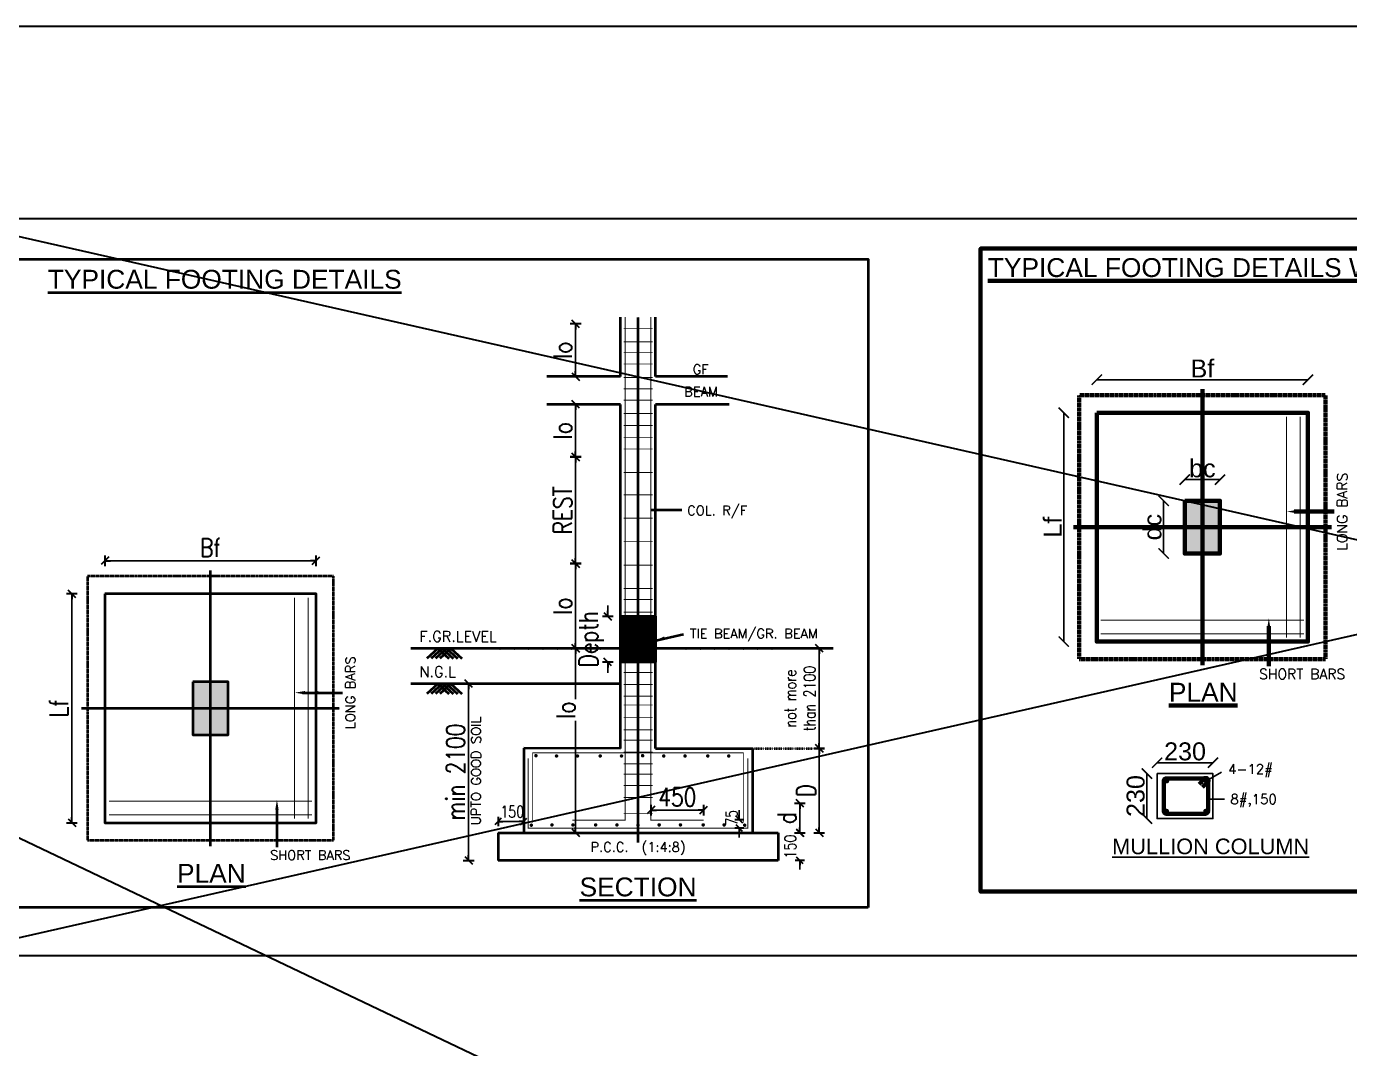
# Model space of a CAD drawing. Header units: inches. Extents: x 683042 to 921062, y -316188 to -5771.
# Drawn here: x 716366 to 742158, y -267842 to -247927 of the extents above; entities that cross this region are included whole.
import ezdxf
from ezdxf.enums import TextEntityAlignment as Align

# ---------------------------------------------------------------- set-up
doc = ezdxf.new("R2010")
doc.units = ezdxf.units.IN
doc.header["$MEASUREMENT"] = 0
for name, pattern in [('ACAD_ISO04W100', [30, 24, -3, 0, -3]), ('CENTERX2', [101.6, 63.5, -12.7, 12.7, -12.7]), ('DOT2', [0.125, 0, -0.125]), ('DOTS', [0.1901, 0.0001, -0.19]), ('HIDDEN', [0.375, 0.25, -0.125])]:
    doc.linetypes.add(name, pattern=pattern)
for name, color, linetype, lineweight in [('CAES', 8, 'Continuous', 20), ('CEN', 252, 'CENTERX2', 5), ('COLUMN', 5, 'Continuous', 5), ('DIM', 135, 'Continuous', 30), ('FOUND', 97, 'Continuous', 13), ('R-FOUND', 97, 'Continuous', 30), ('R-text', 7, 'Continuous', 30), ('SCHEDULE', 7, 'Continuous', 30), ('SECTION', 6, 'Continuous', 30), ('STEEL', 5, 'Continuous', 30)]:
    doc.layers.add(name, color=color, linetype=linetype, lineweight=lineweight)
for name, color, linetype in [('COL', 1, 'Continuous'), ('Elevation', 6, 'Continuous'), ('FW', 33, 'Continuous'), ('H', 252, 'HIDDEN'), ('TXT', 7, 'Continuous')]:
    doc.layers.add(name, color=color, linetype=linetype)
doc.styles.add('C', font='arial.ttf')
doc.styles.add('DEEPAK', font='romans.shx')
doc.styles.add('DIM', font='romans.shx', dxfattribs={"width": 0.8})
doc.styles.add('S', font='simplex.shx')
doc.styles.get("Standard").update_dxf_attribs({"font": 'arial.ttf'})
doc.dimstyles.new('FND', dxfattribs={"dimscale": 3, "dimtxt": 2, "dimasz": 1.5, "dimexe": 1, "dimexo": 0, "dimgap": 0.5, "dimtad": 1, "dimlfac": 0.25, "dimzin": 11, "dimdsep": 46, "dimtxsty": 'DIM', "dimblk1": 'TICK', "dimblk2": 'TICK', "dimsah": 1, "dimcen": 0, "dimdle": 0.3, "dimse1": 1, "dimse2": 1, "dimclrd": 256, "dimclre": 256, "dimclrt": 256, "dimadec": 0, "dimazin": 0, "dimtfac": 0.75, "dimtix": 1, "dimtofl": 0, "dimtmove": 2, "dimatfit": 3, "dimldrblk": 'TICK', "dimfxl": 1, "dimtolj": 1, "dimtzin": 11, "dimarcsym": 0})
doc.dimstyles.new('RSP-200', dxfattribs={"dimtxt": 150, "dimasz": 50, "dimexe": 0, "dimexo": 0, "dimgap": 40, "dimtad": 1, "dimdec": 0, "dimzin": 0, "dimdsep": 46, "dimtxsty": 'Standard', "dimblk": 'ARCHTICK', "dimcen": 90, "dimse1": 1, "dimse2": 1, "dimclrd": 1, "dimclre": 1, "dimclrt": 256, "dimadec": 0, "dimazin": 0, "dimtfac": 1, "dimtdec": 0, "dimtofl": 0, "dimtmove": 1, "dimatfit": 3, "dimfxl": 1, "dimtolj": 1, "dimtzin": 0, "dimarcsym": 0})

# ---------------------------------------------------------------- blocks, each defined once
blk = doc.blocks.new('TICK')
for p, q in [((0, 0), (-1, 0)), ((-0.71, -0.71), (0.71, 0.71)), ((0, -1), (0, 1))]:
    blk.add_line(p, q)
blk = doc.blocks.new('*D188')
at = {"layer": 'Defpoints', "color": 0, "transparency": 16777216}
for p in [(727072, -255290), (727321, -255290), (727321, -256315)]:
    blk.add_point(p, dxfattribs=at)
at = {"layer": 'DIM', "lineweight": -2, "transparency": 16777216}
blk.add_line((727072, -256210), (727072, -255395), dxfattribs=at)
at = {"layer": 'DIM', "lineweight": -2, "transparency": 16777216, "xscale": 105, "yscale": 105, "zscale": 105}
for p, rotation in [((727072, -255290), 90), ((727072, -256315), 270)]:
    blk.add_blockref('TICK', p, dxfattribs=dict(at, rotation=rotation))
at = {"layer": 'DIM', "lineweight": 35, "transparency": 16777216, "insert": (726817, -255803), "char_height": 360, "attachment_point": 5, "rotation": 90, "style": 'DIM'}
blk.add_mtext('\\A1;lo', dxfattribs=at)
blk = doc.blocks.new('*D189')
at = {"layer": 'Defpoints', "color": 0, "transparency": 16777216}
for p in [(724986, -260734), (725234, -260734), (725235, -264176)]:
    blk.add_point(p, dxfattribs=at)
at = {"layer": 'DIM', "lineweight": -2, "transparency": 16777216}
blk.add_line((724986, -264071), (724986, -260839), dxfattribs=at)
at = {"layer": 'DIM', "lineweight": -2, "transparency": 16777216, "xscale": 105, "yscale": 105, "zscale": 105}
for p, rotation in [((724986, -260734), 90), ((724986, -264176), 270)]:
    blk.add_blockref('TICK', p, dxfattribs=dict(at, rotation=rotation))
at = {"layer": 'DIM', "lineweight": 35, "transparency": 16777216, "insert": (724731, -262455), "char_height": 360, "attachment_point": 5, "rotation": 90, "style": 'DIM'}
blk.add_mtext('\\A1;min 2100', dxfattribs=at)
blk = doc.blocks.new('*D190')
at = {"layer": 'Defpoints', "color": 0, "transparency": 16777216}
for p in [(729568, -263197), (728540, -263408), (729568, -263408)]:
    blk.add_point(p, dxfattribs=at)
at = {"layer": 'DIM', "lineweight": -2, "transparency": 16777216}
blk.add_line((728645, -263197), (729463, -263197), dxfattribs=at)
at = {"layer": 'DIM', "lineweight": -2, "transparency": 16777216, "xscale": 105, "yscale": 105, "zscale": 105, "rotation": 180}
blk.add_blockref('TICK', (728540, -263197), dxfattribs=at)
at = {"layer": 'DIM', "lineweight": -2, "transparency": 16777216, "xscale": 105, "yscale": 105, "zscale": 105}
blk.add_blockref('TICK', (729568, -263197), dxfattribs=at)
at = {"layer": 'DIM', "lineweight": 35, "transparency": 16777216, "insert": (729054, -262942), "char_height": 360, "attachment_point": 5, "style": 'DIM'}
blk.add_mtext('\\A1;450', dxfattribs=at)
blk = doc.blocks.new('*D191')
at = {"layer": 'Defpoints', "color": 0, "transparency": 16777216}
for p in [(725559, -263418), (725559, -263637), (726059, -263637)]:
    blk.add_point(p, dxfattribs=at)
at = {"layer": 'DIM', "lineweight": -3, "transparency": 16777216}
blk.add_line((725969, -263418), (725649, -263418), dxfattribs=at)
at = {"layer": 'DIM', "lineweight": -3, "transparency": 16777216, "xscale": 90, "yscale": 90, "zscale": 90, "rotation": 180}
blk.add_blockref('TICK', (725559, -263418), dxfattribs=at)
at = {"layer": 'DIM', "lineweight": -3, "transparency": 16777216, "xscale": 90, "yscale": 90, "zscale": 90}
blk.add_blockref('TICK', (726059, -263418), dxfattribs=at)
at = {"layer": 'DIM', "lineweight": 35, "transparency": 16777216, "insert": (725835, -263227), "char_height": 225, "attachment_point": 5, "style": 'DIM'}
blk.add_mtext('\\A1;150', dxfattribs=at)
blk = doc.blocks.new('*D176')
at = {"layer": 'Defpoints', "color": 0, "transparency": 16777216}
for p in [(731453, -261993), (731453, -263637), (731819, -263637)]:
    blk.add_point(p, dxfattribs=at)
at = {"layer": 'DIM', "lineweight": -2, "transparency": 16777216}
blk.add_line((731819, -262098), (731819, -263532), dxfattribs=at)
at = {"layer": 'DIM', "lineweight": -2, "transparency": 16777216, "xscale": 105, "yscale": 105, "zscale": 105}
for p, rotation in [((731819, -261993), 90), ((731819, -263637), 270)]:
    blk.add_blockref('TICK', p, dxfattribs=dict(at, rotation=rotation))
at = {"layer": 'DIM', "lineweight": 35, "transparency": 16777216, "insert": (731564, -262815), "char_height": 360, "attachment_point": 5, "rotation": 90, "style": 'DIM'}
blk.add_mtext('\\A1;D', dxfattribs=at)
blk = doc.blocks.new('*D177')
at = {"layer": 'Defpoints', "color": 0, "transparency": 16777216}
for p in [(731079, -263065), (731079, -263637), (731444, -263637)]:
    blk.add_point(p, dxfattribs=at)
at = {"layer": 'DIM', "lineweight": -2, "transparency": 16777216}
blk.add_line((731444, -263170), (731444, -263532), dxfattribs=at)
at = {"layer": 'DIM', "lineweight": -2, "transparency": 16777216, "xscale": 105, "yscale": 105, "zscale": 105}
for p, rotation in [((731444, -263065), 90), ((731444, -263637), 270)]:
    blk.add_blockref('TICK', p, dxfattribs=dict(at, rotation=rotation))
at = {"layer": 'DIM', "lineweight": 35, "transparency": 16777216, "insert": (731189, -263351), "char_height": 360, "attachment_point": 5, "rotation": 90, "style": 'DIM'}
blk.add_mtext('\\A1;d', dxfattribs=at)
blk = doc.blocks.new('*D178')
at = {"layer": 'Defpoints', "color": 0, "transparency": 16777216}
for p in [(730262, -263378), (730429, -263378), (730429, -263550)]:
    blk.add_point(p, dxfattribs=at)
at = {"layer": 'DIM', "lineweight": -3, "transparency": 16777216}
for p, q in [((730262, -263288), (730262, -263198)), ((730262, -263640), (730262, -263730))]:
    blk.add_line(p, q, dxfattribs=at)
at = {"layer": 'DIM', "lineweight": -3, "transparency": 16777216, "xscale": 90, "yscale": 90, "zscale": 90}
for p, rotation in [((730262, -263378), 270), ((730262, -263550), 90)]:
    blk.add_blockref('TICK', p, dxfattribs=dict(at, rotation=rotation))
at = {"layer": 'DIM', "lineweight": 35, "transparency": 16777216, "insert": (730109, -263345), "char_height": 225, "attachment_point": 5, "rotation": 90, "style": 'DIM'}
blk.add_mtext('\\A1;75', dxfattribs=at)
blk = doc.blocks.new('*D179')
at = {"layer": 'Defpoints', "color": 0, "transparency": 16777216}
for p in [(731017, -263637), (731017, -264176), (731444, -264176)]:
    blk.add_point(p, dxfattribs=at)
at = {"layer": 'DIM', "lineweight": -3, "transparency": 16777216}
for p, q in [((731444, -263547), (731444, -263457)), ((731444, -264266), (731444, -264356))]:
    blk.add_line(p, q, dxfattribs=at)
at = {"layer": 'DIM', "lineweight": -3, "transparency": 16777216, "xscale": 90, "yscale": 90, "zscale": 90}
for p, rotation in [((731444, -263637), 270), ((731444, -264176), 90)]:
    blk.add_blockref('TICK', p, dxfattribs=dict(at, rotation=rotation))
at = {"layer": 'DIM', "lineweight": 35, "transparency": 16777216, "insert": (731257, -263906), "char_height": 225, "attachment_point": 5, "rotation": 90, "style": 'DIM'}
blk.add_mtext('\\A1;150', dxfattribs=at)
blk = doc.blocks.new('*D180')
at = {"layer": 'Defpoints', "color": 0, "transparency": 16777216}
for p in [(727072, -256315), (727320, -256315), (727072, -258394)]:
    blk.add_point(p, dxfattribs=at)
at = {"layer": 'DIM', "lineweight": -2, "transparency": 16777216}
blk.add_line((727072, -258289), (727072, -256420), dxfattribs=at)
at = {"layer": 'DIM', "lineweight": -2, "transparency": 16777216, "xscale": 105, "yscale": 105, "zscale": 105}
for p, rotation in [((727072, -256315), 90), ((727072, -258394), 270)]:
    blk.add_blockref('TICK', p, dxfattribs=dict(at, rotation=rotation))
at = {"layer": 'DIM', "lineweight": 35, "transparency": 16777216, "insert": (726817, -257355), "char_height": 360, "attachment_point": 5, "rotation": 90, "style": 'DIM'}
blk.add_mtext('\\A1;REST', dxfattribs=at)
blk = doc.blocks.new('*D181')
at = {"layer": 'Defpoints', "color": 0, "transparency": 16777216}
for p in [(727072, -258394), (727072, -258394), (727072, -260046)]:
    blk.add_point(p, dxfattribs=at)
at = {"layer": 'DIM', "lineweight": -2, "transparency": 16777216}
blk.add_line((727072, -259941), (727072, -258499), dxfattribs=at)
at = {"layer": 'DIM', "lineweight": -2, "transparency": 16777216, "xscale": 105, "yscale": 105, "zscale": 105}
for p, rotation in [((727072, -258394), 90), ((727072, -260046), 270)]:
    blk.add_blockref('TICK', p, dxfattribs=dict(at, rotation=rotation))
at = {"layer": 'DIM', "lineweight": 35, "transparency": 16777216, "insert": (726817, -259220), "char_height": 360, "attachment_point": 5, "rotation": 90, "style": 'DIM'}
blk.add_mtext('\\A1;lo', dxfattribs=at)
blk = doc.blocks.new('*D182')
at = {"layer": 'Defpoints', "color": 0, "transparency": 16777216}
for p in [(727072, -253724), (727321, -253724), (727321, -254749)]:
    blk.add_point(p, dxfattribs=at)
at = {"layer": 'DIM', "lineweight": -2, "transparency": 16777216}
blk.add_line((727072, -254644), (727072, -253829), dxfattribs=at)
at = {"layer": 'DIM', "lineweight": -2, "transparency": 16777216, "xscale": 105, "yscale": 105, "zscale": 105}
for p, rotation in [((727072, -253724), 90), ((727072, -254749), 270)]:
    blk.add_blockref('TICK', p, dxfattribs=dict(at, rotation=rotation))
at = {"layer": 'DIM', "lineweight": 35, "transparency": 16777216, "insert": (726817, -254236), "char_height": 360, "attachment_point": 5, "rotation": 90, "style": 'DIM'}
blk.add_mtext('\\A1;lo', dxfattribs=at)
blk = doc.blocks.new('*D183')
at = {"layer": 'Defpoints', "color": 0, "transparency": 16777216}
for p in [(727072, -260046), (727072, -263637), (727320, -263637)]:
    blk.add_point(p, dxfattribs=at)
at = {"layer": 'DIM', "lineweight": -2, "transparency": 16777216}
for p, q in [((727072, -260151), (727072, -261035)), ((727072, -263532), (727072, -261459))]:
    blk.add_line(p, q, dxfattribs=at)
at = {"layer": 'DIM', "lineweight": -2, "transparency": 16777216, "xscale": 105, "yscale": 105, "zscale": 105}
for p, rotation in [((727072, -260046), 90), ((727072, -263637), 270)]:
    blk.add_blockref('TICK', p, dxfattribs=dict(at, rotation=rotation))
at = {"layer": 'DIM', "lineweight": 35, "transparency": 16777216, "insert": (726881, -261247), "char_height": 360, "attachment_point": 5, "rotation": 90, "style": 'DIM'}
blk.add_mtext('\\A1;lo', dxfattribs=at)
blk = doc.blocks.new('*D184')
at = {"layer": 'Defpoints', "color": 0, "transparency": 16777216}
for p in [(717896, -258339), (717896, -258983), (722011, -258983)]:
    blk.add_point(p, dxfattribs=at)
at = {"layer": 'DIM', "lineweight": -2, "transparency": 16777216}
blk.add_line((721906, -258339), (718001, -258339), dxfattribs=at)
at = {"layer": 'DIM', "lineweight": -2, "transparency": 16777216, "xscale": 105, "yscale": 105, "zscale": 105, "rotation": 180}
blk.add_blockref('TICK', (717896, -258339), dxfattribs=at)
at = {"layer": 'DIM', "lineweight": -2, "transparency": 16777216, "xscale": 105, "yscale": 105, "zscale": 105}
blk.add_blockref('TICK', (722011, -258339), dxfattribs=at)
at = {"layer": 'DIM', "lineweight": 35, "transparency": 16777216, "insert": (719953, -258084), "char_height": 360, "attachment_point": 5, "style": 'DIM'}
blk.add_mtext('\\A1;Bf', dxfattribs=at)
blk = doc.blocks.new('*D185')
at = {"layer": 'Defpoints', "color": 0, "transparency": 16777216}
for p in [(717896, -258983), (717252, -263441), (717896, -263441)]:
    blk.add_point(p, dxfattribs=at)
at = {"layer": 'DIM', "lineweight": -2, "transparency": 16777216}
blk.add_line((717252, -259088), (717252, -263336), dxfattribs=at)
at = {"layer": 'DIM', "lineweight": -2, "transparency": 16777216, "xscale": 105, "yscale": 105, "zscale": 105}
for p, rotation in [((717252, -258983), 90), ((717252, -263441), 270)]:
    blk.add_blockref('TICK', p, dxfattribs=dict(at, rotation=rotation))
at = {"layer": 'DIM', "lineweight": 35, "transparency": 16777216, "insert": (716997, -261212), "char_height": 360, "attachment_point": 5, "rotation": 90, "style": 'DIM'}
blk.add_mtext('\\A1;Lf', dxfattribs=at)
blk = doc.blocks.new('*D186')
at = {"layer": 'Defpoints', "color": 0, "transparency": 16777216}
for p in [(727945, -259420), (727697, -260311), (727945, -260311)]:
    blk.add_point(p, dxfattribs=at)
at = {"layer": 'DIM', "lineweight": -2, "transparency": 16777216}
for p, q in [((727697, -259315), (727697, -259210)), ((727697, -260416), (727697, -260521))]:
    blk.add_line(p, q, dxfattribs=at)
at = {"layer": 'DIM', "lineweight": -2, "transparency": 16777216, "xscale": 105, "yscale": 105, "zscale": 105}
for p, rotation in [((727697, -259420), 270), ((727697, -260311), 90)]:
    blk.add_blockref('TICK', p, dxfattribs=dict(at, rotation=rotation))
at = {"layer": 'DIM', "lineweight": 35, "transparency": 16777216, "insert": (727382, -259865), "char_height": 360, "attachment_point": 5, "rotation": 90, "style": 'DIM'}
blk.add_mtext('\\A1;Depth', dxfattribs=at)
blk = doc.blocks.new('*D187')
at = {"layer": 'Defpoints', "color": 0, "transparency": 16777216}
for p in [(731453, -260046), (731453, -261994), (731819, -261994)]:
    blk.add_point(p, dxfattribs=at)
at = {"layer": 'DIM', "lineweight": -2, "transparency": 16777216}
blk.add_line((731819, -260151), (731819, -261889), dxfattribs=at)
at = {"layer": 'DIM', "lineweight": -2, "transparency": 16777216, "xscale": 105, "yscale": 105, "zscale": 105}
for p, rotation in [((731819, -260046), 90), ((731819, -261994), 270)]:
    blk.add_blockref('TICK', p, dxfattribs=dict(at, rotation=rotation))
at = {"layer": 'DIM', "lineweight": 35, "transparency": 16777216, "insert": (731444, -261020), "char_height": 225, "attachment_point": 5, "rotation": 90, "style": 'DIM'}
blk.add_mtext('\\A1;not more \\Pthan 2100', dxfattribs=at)
blk = doc.blocks.new('_ArchTick')
at = {"color": 0, "linetype": 'ByBlock', "const_width": 0.15}
blk.add_lwpolyline([(-0.5, -0.5), (0.5, 0.5)], dxfattribs=at)
blk = doc.blocks.new('*D232')
at = {"layer": 'Defpoints', "color": 0, "linetype": 'Continuous', "transparency": 16777216}
for p in [(738774, -257169), (738534, -258197), (738774, -258197)]:
    blk.add_point(p, dxfattribs=at)
at = {"layer": 'R-text', "color": 7, "linetype": 'Continuous', "lineweight": -2, "transparency": 16777216}
blk.add_line((738534, -257169), (738534, -258197), dxfattribs=at)
at = {"layer": 'R-text', "color": 7, "linetype": 'Continuous', "lineweight": -2, "transparency": 16777216, "xscale": 200, "yscale": 200, "zscale": 200}
for p, rotation in [((738534, -257169), 90), ((738534, -258197), 270)]:
    blk.add_blockref('_ArchTick', p, dxfattribs=dict(at, rotation=rotation))
at = {"layer": 'R-text', "linetype": 'Continuous', "transparency": 16777216, "insert": (738317, -257683), "char_height": 350, "attachment_point": 5, "rotation": 90}
blk.add_mtext('\\A1;dc', dxfattribs=at)
blk = doc.blocks.new('*D233')
at = {"layer": 'Defpoints', "color": 0, "linetype": 'Continuous', "transparency": 16777216}
for p in [(737231, -254810), (737231, -255454), (741346, -255454)]:
    blk.add_point(p, dxfattribs=at)
at = {"layer": 'R-text', "color": 7, "linetype": 'Continuous', "lineweight": -2, "transparency": 16777216}
blk.add_line((741346, -254810), (737231, -254810), dxfattribs=at)
at = {"layer": 'R-text', "color": 7, "linetype": 'Continuous', "lineweight": -2, "transparency": 16777216, "xscale": 200, "yscale": 200, "zscale": 200, "rotation": 180}
blk.add_blockref('_ArchTick', (737231, -254810), dxfattribs=at)
at = {"layer": 'R-text', "color": 7, "linetype": 'Continuous', "lineweight": -2, "transparency": 16777216, "xscale": 200, "yscale": 200, "zscale": 200}
blk.add_blockref('_ArchTick', (741346, -254810), dxfattribs=at)
at = {"layer": 'R-text', "linetype": 'Continuous', "transparency": 16777216, "insert": (739289, -254592), "char_height": 350, "attachment_point": 5}
blk.add_mtext('\\A1;Bf', dxfattribs=at)
blk = doc.blocks.new('*D234')
at = {"layer": 'Defpoints', "color": 0, "linetype": 'Continuous', "transparency": 16777216}
for p in [(738946, -256757), (738946, -256997), (739632, -256997)]:
    blk.add_point(p, dxfattribs=at)
at = {"layer": 'R-text', "color": 7, "linetype": 'Continuous', "lineweight": -2, "transparency": 16777216}
blk.add_line((739632, -256757), (738946, -256757), dxfattribs=at)
at = {"layer": 'R-text', "color": 7, "linetype": 'Continuous', "lineweight": -2, "transparency": 16777216, "xscale": 200, "yscale": 200, "zscale": 200, "rotation": 180}
blk.add_blockref('_ArchTick', (738946, -256757), dxfattribs=at)
at = {"layer": 'R-text', "color": 7, "linetype": 'Continuous', "lineweight": -2, "transparency": 16777216, "xscale": 200, "yscale": 200, "zscale": 200}
blk.add_blockref('_ArchTick', (739632, -256757), dxfattribs=at)
at = {"layer": 'R-text', "linetype": 'Continuous', "transparency": 16777216, "insert": (739289, -256539), "char_height": 350, "attachment_point": 5}
blk.add_mtext('\\A1;bc', dxfattribs=at)
blk = doc.blocks.new('*D223')
at = {"layer": 'Defpoints', "color": 0, "linetype": 'Continuous', "transparency": 16777216}
for p in [(737231, -255454), (736587, -259912), (737231, -259912)]:
    blk.add_point(p, dxfattribs=at)
at = {"layer": 'R-text', "color": 7, "linetype": 'Continuous', "lineweight": -2, "transparency": 16777216}
blk.add_line((736587, -255454), (736587, -259912), dxfattribs=at)
at = {"layer": 'R-text', "color": 7, "linetype": 'Continuous', "lineweight": -2, "transparency": 16777216, "xscale": 200, "yscale": 200, "zscale": 200}
for p, rotation in [((736587, -255454), 90), ((736587, -259912), 270)]:
    blk.add_blockref('_ArchTick', p, dxfattribs=dict(at, rotation=rotation))
at = {"layer": 'R-text', "linetype": 'Continuous', "transparency": 16777216, "insert": (736369, -257683), "char_height": 350, "attachment_point": 5, "rotation": 90}
blk.add_mtext('\\A1;Lf', dxfattribs=at)
blk = doc.blocks.new('*D224')
at = {"layer": 'Defpoints', "color": 0, "linetype": 'Continuous', "transparency": 16777216}
for p in [(738406, -262484, 0), (738208, -263361), (738406, -263361, 0)]:
    blk.add_point(p, dxfattribs=at)
at = {"layer": 'R-text', "color": 7, "linetype": 'Continuous', "lineweight": -2, "transparency": 16777216}
blk.add_line((738208, -262484), (738208, -263361), dxfattribs=at)
at = {"layer": 'R-text', "color": 7, "linetype": 'Continuous', "lineweight": -2, "transparency": 16777216, "xscale": 200, "yscale": 200, "zscale": 200}
for p, rotation in [((738208, -262484), 90), ((738208, -263361), 270)]:
    blk.add_blockref('_ArchTick', p, dxfattribs=dict(at, rotation=rotation))
at = {"layer": 'R-text', "linetype": 'Continuous', "transparency": 16777216, "insert": (737989, -262922), "char_height": 350, "attachment_point": 5, "rotation": 90}
blk.add_mtext('\\A1;230', dxfattribs=at)
blk = doc.blocks.new('*D225')
at = {"layer": 'Defpoints', "color": 0, "linetype": 'Continuous', "transparency": 16777216}
for p in [(738406, -262273), (738406, -262484), (739496, -262484)]:
    blk.add_point(p, dxfattribs=at)
at = {"layer": 'R-text', "color": 7, "linetype": 'Continuous', "lineweight": -2, "transparency": 16777216}
blk.add_line((739496, -262273), (738406, -262273), dxfattribs=at)
at = {"layer": 'R-text', "color": 7, "linetype": 'Continuous', "lineweight": -2, "transparency": 16777216, "xscale": 200, "yscale": 200, "zscale": 200, "rotation": 180}
blk.add_blockref('_ArchTick', (738406, -262273), dxfattribs=at)
at = {"layer": 'R-text', "color": 7, "linetype": 'Continuous', "lineweight": -2, "transparency": 16777216, "xscale": 200, "yscale": 200, "zscale": 200}
blk.add_blockref('_ArchTick', (739496, -262273), dxfattribs=at)
at = {"layer": 'R-text', "linetype": 'Continuous', "transparency": 16777216, "insert": (738951, -262054), "char_height": 350, "attachment_point": 5}
blk.add_mtext('\\A1;230', dxfattribs=at)

msp = doc.modelspace()

# ---------------------------------------------------------------- hatches: boundary and pattern name
at = {"layer": 'H', "linetype": 'ByBlock', "lineweight": 35}
h = msp.add_hatch(dxfattribs=at)
h.set_pattern_fill('ANSI31', color=256, scale=375, style=0)
h.set_pattern_definition([(45, (-266232.75, -9791.03), (-33.1456304, 33.1456304), [])])
h.paths.add_polyline_path([(727945.219, -259419.564), (728631.02, -259419.564), (728631.02, -260310.708), (727945.219, -260310.708)])

# ---------------------------------------------------------------- linework, layer by layer
at = {"layer": 'CAES', "lineweight": 35}
msp.add_lwpolyline([(732774.724, -265092.654), (715783.281, -265092.654), (715783.281, -252463.627), (732774.724, -252463.627)], close=True, dxfattribs=at)
at = {"layer": 'CAES', "lineweight": 60}
msp.add_lwpolyline([(755407.496, -264783.19), (734965.896, -264783.19), (734965.896, -252256.75), (755407.496, -252256.75)], close=True, dxfattribs=at)
at = {"layer": 'CEN', "linetype": 'ACAD_ISO04W100', "lineweight": 35}
for p, q in [((728288.119, -263827.883), (728288.119, -253590.978)), ((719953.493, -263898.176), (719953.493, -258526.065)), ((717438.888, -261212.12), (722468.098, -261212.12))]:
    msp.add_line(p, q, dxfattribs=at)
at = {"layer": 'CEN', "linetype": 'ACAD_ISO04W100', "lineweight": 60}
for p, q in [((739288.784, -260369.108), (739288.784, -254996.998)), ((736774.179, -257683.053), (741803.389, -257683.053))]:
    msp.add_line(p, q, dxfattribs=at)
at = {"layer": 'CEN', "linetype": 'DOT2', "lineweight": 35, "ltscale": 50}
msp.add_line((725558.864, -260046.189), (731017.375, -260046.189), dxfattribs=at)
at = {"layer": 'CEN', "linetype": 'DOTS', "lineweight": 35}
msp.add_line((728802.47, -261993.559), (731707.781, -261993.559), dxfattribs=at)
at = {"layer": 'COL', "color": 6, "lineweight": 35}
for p, q in [((727945.219, -254748.933), (727945.219, -253590.978)), ((728631.02, -254748.933), (728631.02, -253590.978)), ((727945.219, -254748.933), (726509.024, -254748.933)), ((730030.446, -254748.933), (728631.02, -254748.933)), ((727945.219, -255290.235), (726509.024, -255290.235)), ((727945.219, -261993.559), (727945.219, -255290.235)), ((728631.02, -261993.559), (728631.02, -255290.235)), ((730067.215, -255290.235), (728631.02, -255290.235)), ((726059.265, -261989.224), (726059.265, -263636.828)), ((727945.219, -261993.559), (726059.265, -261989.224)), ((728631.02, -261993.559), (730516.974, -261993.559)), ((730516.974, -261993.559), (730516.974, -263636.828)), ((725558.864, -263636.828), (731017.375, -263636.828))]:
    msp.add_line(p, q, dxfattribs=at)
at = {"layer": 'COLUMN', "color": 252, "lineweight": 60}
msp.add_solid([(738945.883, -257168.702), (739631.684, -257168.702), (738945.883, -258197.404), (739631.684, -258197.404)], dxfattribs=at)
at = {"layer": 'COLUMN', "color": 252, "lineweight": 35}
msp.add_solid([(719610.592, -260697.769), (720296.394, -260697.769), (719610.592, -261726.471), (720296.394, -261726.471)], dxfattribs=at)
at = {"layer": 'Elevation', "lineweight": 35}
msp.add_lwpolyline([(727945.219, -259419.564), (728631.02, -259419.564), (728631.02, -260310.708), (727945.219, -260310.708)], close=True, dxfattribs=at)
at = {"layer": 'FOUND', "color": 5, "linetype": 'HIDDEN', "lineweight": 60, "ltscale": 10}
msp.add_lwpolyline([(736888.479, -255111.298), (736888.479, -260254.808), (741689.089, -260254.808), (741689.089, -255111.298)], close=True, dxfattribs=at)
at = {"layer": 'FOUND', "color": 5, "linetype": 'HIDDEN', "lineweight": 35, "ltscale": 10}
msp.add_lwpolyline([(717553.188, -258640.365), (717553.188, -263783.875), (722353.798, -263783.875), (722353.798, -258640.365)], close=True, dxfattribs=at)
at = {"layer": 'FW', "elevation": 0}
msp.add_lwpolyline([(738405.909, -262483.642), (739495.694, -262483.642), (739495.694, -263360.813), (738405.909, -263360.813)], close=True, dxfattribs=at)
at = {"layer": 'R-FOUND'}
for points in [[(826304.214, -247927.413), (683042.209, -247927.413), (683042.209, -316187.924), (826304.214, -316187.924)], [(714673.566, -251668.566), (778086.97, -251668.566), (778086.97, -266038.289), (714673.566, -266038.289)]]:
    msp.add_lwpolyline(points, close=True, dxfattribs=at)
for points in [[(683042.209, -247927.413), (826304.214, -316187.924)], [(778086.97, -251668.566), (714673.566, -266038.289)], [(714673.566, -251668.566), (778086.97, -266038.289)]]:
    msp.add_lwpolyline(points, dxfattribs=at)
at = {"layer": 'SCHEDULE', "lineweight": 35}
for p, q in [((728529.802, -257345.396), (729144.672, -257345.396)), ((732094.317, -260045.795), (723857.198, -260045.795)), ((727945.219, -260734.295), (723857.198, -260734.295)), ((721743.926, -260908.648), (722524.804, -260908.648)), ((721248.774, -263138.357), (721248.774, -263919.235))]:
    msp.add_line(p, q, dxfattribs=at)
at = {"layer": 'SCHEDULE', "lineweight": 60}
for p, q in [((741079.217, -257379.58), (741860.094, -257379.58)), ((740584.065, -259609.29), (740584.065, -260390.168))]:
    msp.add_line(p, q, dxfattribs=at)
for points in [[(741127.793, -257347.196), (741127.793, -257411.964), (740933.489, -257379.58)], [(741393.159, -257347.196), (741393.159, -257411.964), (741198.855, -257379.58)], [(740551.681, -259657.866), (740616.449, -259657.866), (740584.065, -259463.562)], [(740551.681, -259923.232), (740616.449, -259923.232), (740584.065, -259728.928)]]:
    msp.add_solid(points, dxfattribs=at)
at = {"layer": 'SCHEDULE', "lineweight": 35}
for points in [[(721792.502, -260876.264), (721792.502, -260941.032), (721598.198, -260908.648)], [(722057.868, -260876.264), (722057.868, -260941.032), (721863.564, -260908.648)], [(721216.39, -263186.933), (721281.158, -263186.933), (721248.774, -262992.629)], [(721216.39, -263452.299), (721281.158, -263452.299), (721248.774, -263257.995)]]:
    msp.add_solid(points, dxfattribs=at)
at = {"layer": 'SECTION', "lineweight": 35}
for p, q in [((725558.864, -263636.828), (725558.864, -264175.857)), ((731017.375, -263636.828), (731017.375, -264175.857)), ((731017.375, -264175.857), (725558.864, -264175.857))]:
    msp.add_line(p, q, dxfattribs=at)
at = {"layer": 'SECTION', "lineweight": 60}
for points in [[(737231.38, -255454.198), (737231.38, -259911.907), (741346.188, -259911.907), (741346.188, -255454.198)], [(738945.883, -257168.702), (738945.883, -258197.404), (739631.684, -258197.404), (739631.684, -257168.702)]]:
    msp.add_lwpolyline(points, close=True, dxfattribs=at)
at = {"layer": 'SECTION', "lineweight": 35}
for points in [[(717896.089, -258983.266), (717896.089, -263440.975), (722010.897, -263440.975), (722010.897, -258983.266)], [(719610.592, -260697.769), (719610.592, -261726.471), (720296.394, -261726.471), (720296.394, -260697.769)]]:
    msp.add_lwpolyline(points, close=True, dxfattribs=at)
at = {"layer": 'STEEL', "color": 170, "lineweight": 35}
for points, const_width in [([(728036.659, -253590.978), (728036.659, -263393.734), (727007.957, -263393.734)], 18.216), ([(728539.58, -253590.978), (728539.58, -263393.734), (729568.282, -263393.734)], 18.216), ([(728006.179, -253815.573), (728570.06, -253815.573)], 17.859), ([(728006.179, -254071.253), (728570.06, -254071.253)], 17.859), ([(728006.179, -254283.667), (728570.06, -254283.667)], 17.859), ([(728006.179, -254504.691), (728570.06, -254504.691)], 17.859), ([(728006.179, -254765.902), (728570.06, -254765.902)], 17.859), ([(728006.179, -254987.964), (728570.06, -254987.964)], 17.859), ([(728006.179, -255208.989), (728570.06, -255208.989)], 17.859), ([(728006.179, -255470.2), (728570.06, -255470.2)], 17.859), ([(728006.179, -255701.271), (728570.06, -255701.271)], 17.859), ([(728006.179, -255932.342), (728570.06, -255932.342)], 17.859), ([(728006.179, -256159.961), (728570.06, -256159.961)], 17.859), ([(728006.179, -256617.161), (728570.06, -256617.161)], 17.859), ([(728006.179, -257051.129), (728570.06, -257051.129)], 17.859), ([(728006.179, -257508.33), (728570.06, -257508.33)], 17.859), ([(728006.179, -257965.531), (728570.06, -257965.531)], 17.859), ([(728006.179, -258422.732), (728570.06, -258422.732)], 17.859), ([(728006.179, -258879.933), (728570.06, -258879.933)], 17.859), ([(721593.131, -263364.775), (721593.131, -259059.466)], 18.216), ([(721858.497, -263364.775), (721858.497, -259059.466)], 18.216), ([(728006.179, -259090.859), (728570.06, -259090.859)], 17.859), ([(728006.179, -259337.134), (728570.06, -259337.134)], 17.859), ([(728006.179, -259531.862), (728570.06, -259531.862)], 17.859), ([(728006.179, -259740.92), (728570.06, -259740.92)], 17.859), ([(728006.179, -259952.831), (728570.06, -259952.831)], 17.859), ([(728006.179, -260129.353), (728570.06, -260129.353)], 17.859), ([(728006.179, -260310.311), (728570.06, -260310.311)], 17.859), ([(728006.179, -260512.941), (728570.06, -260512.941)], 18.216), ([(728006.179, -260746.703), (728570.06, -260746.703)], 18.216), ([(728006.179, -260974.487), (728570.06, -260974.487)], 18.216), ([(728006.179, -261147.851), (728570.06, -261147.851)], 18.216), ([(728006.179, -261389.35), (728570.06, -261389.35)], 17.859), ([(728006.179, -261630.85), (728570.06, -261630.85)], 17.859), ([(728006.179, -261833.479), (728570.06, -261833.479)], 17.859), ([(726146.979, -262189.651), (726146.979, -263549.851), (730429.26, -263549.851), (730429.26, -262189.651)], 18.216), ([(726233.781, -263440.737), (726233.781, -262080.537), (730340.031, -262080.537), (730340.031, -263440.737)], 18.216), ([(728006.179, -262067.241), (728570.06, -262067.241)], 17.859), ([(728006.179, -262295.025), (728570.06, -262295.025)], 17.859), ([(728006.179, -262494.187), (728570.06, -262494.187)], 17.859), ([(728006.179, -262716.297), (728570.06, -262716.297)], 17.859), ([(721934.697, -263023.209), (717972.289, -263023.209)], 18.216), ([(728006.179, -262951.388), (728570.06, -262951.388)], 17.859), ([(721934.697, -263288.574), (717972.289, -263288.574)], 18.216), ([(728006.179, -263259.383), (728570.06, -263259.383)], 17.859)]:
    msp.add_lwpolyline(points, dxfattribs=dict(at, const_width=const_width))
at = {"layer": 'STEEL', "color": 170, "lineweight": 60, "const_width": 18.216}
for points in [[(740928.422, -259835.707), (740928.422, -255530.399)], [(741193.788, -259835.707), (741193.788, -255530.399)], [(741269.988, -259494.141), (737307.58, -259494.141)], [(741269.988, -259759.507), (737307.58, -259759.507)]]:
    msp.add_lwpolyline(points, dxfattribs=at)
at = {"layer": 'STEEL', "color": 170, "lineweight": 35, "const_width": 33.827}
for points in [[(726280.656, -262135.883, -1), (726314.483, -262135.883, -1)], [(726681.752, -262141.521, -1), (726715.579, -262141.521, -1)], [(727124.424, -262141.521, 1), (727090.597, -262141.521, 1)], [(727567.255, -262141.521, 1), (727533.428, -262141.521, 1)], [(727982.408, -262141.521, 1), (727948.581, -262141.521, 1)], [(728360.633, -262135.883, -1), (728394.46, -262135.883, -1)], [(728772.331, -262141.521, -1), (728806.158, -262141.521, -1)], [(729187.484, -262141.521, -1), (729221.311, -262141.521, -1)], [(729630.315, -262141.521, -1), (729664.142, -262141.521, -1)], [(730072.987, -262141.521, 1), (730039.16, -262141.521, 1)], [(726191.406, -263490.17, 1), (726225.233, -263490.17, 1)], [(726592.502, -263484.532, 1), (726626.329, -263484.532, 1)], [(727035.174, -263484.532, -1), (727001.347, -263484.532, -1)], [(727478.005, -263484.532, -1), (727444.178, -263484.532, -1)], [(727893.158, -263484.532, -1), (727859.331, -263484.532, -1)], [(728271.383, -263490.17, 1), (728305.21, -263490.17, 1)], [(728683.081, -263484.532, 1), (728716.908, -263484.532, 1)], [(729098.234, -263484.532, 1), (729132.061, -263484.532, 1)], [(729541.065, -263484.532, 1), (729574.892, -263484.532, 1)], [(729983.737, -263484.532, -1), (729949.91, -263484.532, -1)], [(730384.833, -263490.17, -1), (730351.006, -263490.17, -1)]]:
    msp.add_lwpolyline(points, format="xyb", close=True, dxfattribs=at)
at = {"layer": 'STEEL', "color": 170, "lineweight": 60, "elevation": 0}
msp.add_lwpolyline([(739224.359, -262687.741), (739319.446, -262592.654, -0.668178638), (739400.608, -262626.272), (739400.608, -263218.183, -0.414213562), (739353.064, -263265.727), (738581.972, -263265.727, -0.414213562), (738534.429, -263218.183), (738534.429, -262626.272, -0.414213562), (738581.972, -262578.729), (739353.064, -262578.729, -0.668178638), (739386.682, -262659.89), (739291.596, -262749.005)], format="xyb", dxfattribs=at)
at = {"layer": 'STEEL', "const_width": 47.543, "elevation": 0, "flags": 128}
for points in [[(738571.23, -262626.272, 1), (738618.773, -262626.272, 1)], [(739376.836, -262626.272, -1), (739329.293, -262626.272, -1)], [(738566.897, -263218.183, -1), (738614.44, -263218.183, -1)], [(739376.836, -263218.183, 1), (739329.293, -263218.183, 1)]]:
    msp.add_lwpolyline(points, format="xyb", close=True, dxfattribs=at)
at = {"layer": 'TXT', "lineweight": 35}
msp.add_line((728607.593, -259898.615), (729177.004, -259768.913), dxfattribs=at)
at = {"layer": 'TXT'}
for p, q in [((739367.302, -262626.272), (739660.089, -262459.456)), ((739400.608, -262982.252), (739717.258, -262982.252))]:
    msp.add_line(p, q, dxfattribs=at)
at = {"layer": 'TXT', "lineweight": 35}
for points in [[(724383.676, -260045.795), (724169.092, -260244.658)], [(724469.51, -260045.795), (724254.926, -260244.658)], [(724555.343, -260045.795), (724340.759, -260244.658)], [(724383.676, -260045.795), (724598.26, -260244.658)], [(724641.177, -260045.795), (724426.593, -260244.658)], [(724469.51, -260045.795), (724684.094, -260244.658)], [(724555.343, -260045.795), (724769.927, -260244.658)], [(724641.177, -260045.795), (724855.761, -260244.658)], [(724383.676, -260734.295), (724169.092, -260933.158)], [(724469.51, -260734.295), (724254.926, -260933.158)], [(724555.343, -260734.295), (724340.759, -260933.158)], [(724383.676, -260734.295), (724598.26, -260933.158)], [(724641.177, -260734.295), (724426.593, -260933.158)], [(724469.51, -260734.295), (724684.094, -260933.158)], [(724555.343, -260734.295), (724769.927, -260933.158)], [(724641.177, -260734.295), (724855.761, -260933.158)]]:
    msp.add_lwpolyline(points, dxfattribs=at)
at = {"layer": 'TXT'}
msp.add_circle((739353.064, -262626.272, 0), 81.604, dxfattribs=at)
at = {"layer": 'TXT', "lineweight": 35}
msp.add_solid([(728814.964, -259879.697), (728797.619, -259813.465), (728607.593, -259898.615)], dxfattribs=at)

# ---------------------------------------------------------------- texts
at = {"layer": 'DIM', "lineweight": 35, "style": 'DEEPAK'}
msp.add_text('UPTO GOOD SOIL', height=185.625, rotation=90, dxfattribs=at).set_placement((725222.127, -263489.19))
at = {"layer": 'R-text', "linetype": 'Continuous', "style": 'DEEPAK'}
msp.add_text('LONG BARS', height=198.7813, rotation=90, dxfattribs=at).set_placement((742014.4, -257379.58), align=Align.MIDDLE_CENTER)
msp.add_text('SHORT BARS', height=198.7813, dxfattribs=at).set_placement((741234.119, -260544.473), align=Align.MIDDLE_CENTER)
at = {"layer": 'TXT', "color": 30, "lineweight": 60, "style": 'C'}
for s, p in [('%%UTYPICAL FOOTING DETAILS WITH MULLION COLUMN', (741676.578, -252809.055)), ('%%UPLAN', (739306.169, -261082.732))]:
    msp.add_text(s, height=367.2459, dxfattribs=at).set_placement(p, align=Align.CENTER)
at = {"layer": 'TXT', "color": 30, "lineweight": 35, "style": 'C'}
for s, p in [('%%UTYPICAL FOOTING DETAILS', (720230.881, -253036.371)), ('%%UPLAN', (719970.878, -264611.8)), ('%%uSECTION', (728288.119, -264876.712))]:
    msp.add_text(s, height=367.2459, dxfattribs=at).set_placement(p, align=Align.CENTER)
at = {"layer": 'TXT', "lineweight": 35}
for s, height, style, p in [('GF', 185.625, 'DEEPAK', (729354.594, -254700.577)), ('BEAM', 185.625, 'DEEPAK', (729189.903, -255135.923)), ('COL. R/F', 185.625, 'DEEPAK', (729245.539, -257451.703)), ('F.GR.LEVEL', 206.5758, 'S', (724027.902, -259915.859)), ('TIE BEAM/GR. BEAM', 185.625, 'DEEPAK', (729299.159, -259849.108)), ('N.G.L', 206.5758, 'S', (724027.902, -260604.359))]:
    msp.add_text(s, height=height, dxfattribs=dict(at, style=style)).set_placement(p)
at = {"layer": 'TXT', "lineweight": 35, "style": 'DEEPAK'}
msp.add_text('LONG BARS', height=185.625, rotation=90, dxfattribs=at).set_placement((722679.109, -260908.648), align=Align.MIDDLE_CENTER)
at = {"layer": 'TXT', "style": 'DEEPAK'}
msp.add_text('8#,150', height=190.1735, dxfattribs=at).set_placement((739835.229, -262982.252), align=Align.MIDDLE_LEFT)
at = {"layer": 'TXT', "lineweight": 35, "style": 'DEEPAK'}
for s, p in [('P.C.C.  (1:4:8)', (728288.119, -263916.194)), ('SHORT BARS', (721898.828, -264073.54))]:
    msp.add_text(s, height=185.625, dxfattribs=at).set_placement(p, align=Align.MIDDLE_CENTER)
at = {"layer": 'TXT', "color": 30, "style": 'C'}
msp.add_text('%%UMULLION COLUMN', height=303.74939, dxfattribs=at).set_placement((739450.381, -264055.056), align=Align.CENTER)
at = {"layer": 'TXT', "insert": (739791.956, -262428.658), "char_height": 190.1735, "attachment_point": 4, "style": 'DEEPAK'}
msp.add_mtext('4-12#', dxfattribs=at)

# ---------------------------------------------------------------- dimensions: what is measured, and where the dimension line sits
at = {"layer": 'DIM', "lineweight": 35}
for base, p1, p2, angle, text, override, picture, middle in [((727072.408, -253723.832), (727320.592, -254748.933), (727320.509, -253723.832), 90, 'lo', {"dimtxt": 120, "dimasz": 35, "dimgap": 25, "dimpost": '"'}, '*D182', (726817.408, -254236.383)), ((727072.408, -255290.235), (727320.592, -256315.336), (727320.509, -255290.235), 90, 'lo', {"dimtxt": 120, "dimasz": 35, "dimgap": 25, "dimpost": '"'}, '*D188', (726817.408, -255802.786)), ((727072.408, -256315.336), (727072.408, -258394.463), (727320.373, -256315.336), 90, 'REST', {"dimtxt": 120, "dimasz": 35, "dimgap": 25, "dimpost": '"'}, '*D180', (726817.408, -257354.9)), ((727072.408, -258394.463), (727072.491, -260045.795), (727072.408, -258394.463), 90, 'lo', {"dimtxt": 120, "dimasz": 35, "dimgap": 25, "dimpost": '"'}, '*D181', (726817.408, -259220.129)), ((717252.127, -263440.975), (717896.089, -258983.266), (717896.089, -263440.975), 270, 'Lf', {"dimtxt": 120, "dimasz": 35, "dimgap": 25, "dimpost": '"'}, '*D185', (716997.127, -261212.12)), ((727697.187, -260310.708), (727945.219, -259419.564), (727945.158, -260310.708), 270, 'Depth', {"dimtxt": 120, "dimasz": 35, "dimgap": 25, "dimpost": '"'}, '*D186', (727382.187, -259865.136)), ((731819.402, -261993.559), (731453.228, -260045.795), (731453.228, -261993.559), 90, 'not more \\Pthan 2100', {"dimtxt": 75, "dimasz": 35, "dimgap": 25, "dimpost": '"'}, '*D187', (731444.402, -261019.677)), ((724986.443, -260734.295), (725234.731, -264175.857), (725234.45, -260734.295), 90, 'min 2100', {"dimtxt": 120, "dimasz": 35, "dimgap": 25, "dimpost": '"'}, '*D189', (724731.443, -262455.076)), ((731819.402, -263636.828), (731453.228, -261993.165), (731453.228, -263636.828), 90, 'D', {"dimtxt": 120, "dimasz": 35, "dimgap": 25, "dimpost": '"'}, '*D176', (731564.402, -262814.997)), ((729568.282, -263197.067), (728539.58, -263408.216), (729568.282, -263408.216), 180, '450', {"dimtxt": 120, "dimasz": 35, "dimgap": 25, "dimpost": '"'}, '*D190', (729053.931, -262942.067)), ((731444.422, -263636.828), (731079.324, -263065.327), (731079.324, -263636.828), 90, 'd', {"dimtxt": 120, "dimasz": 35, "dimgap": 25, "dimpost": '"'}, '*D177', (731189.422, -263351.078)), ((731444.422, -264175.857), (731017.375, -263636.828), (731017.375, -264175.857), 90, '150', {"dimtxt": 75, "dimasz": 30, "dimgap": 25, "dimpost": '"', "dimlwd": -3}, '*D179', (731256.922, -263906.343))]:
    dim = msp.add_linear_dim(base=base, p1=p1, p2=p2, angle=angle, text=text, dimstyle='FND', override=override, dxfattribs=at)
    dim.commit()
    dim.dimension.update_dxf_attribs({"geometry": picture, "text_midpoint": middle})
dim = msp.add_linear_dim(base=(717896.089, -258339.304), p1=(722010.897, -258983.266), p2=(717896.089, -258983.266), text='Bf', dimstyle='FND', override={"dimtxt": 120, "dimasz": 35, "dimgap": 25, "dimpost": '"'}, dxfattribs=at)
dim.commit()
dim.dimension.update_dxf_attribs({"geometry": '*D184', "text_midpoint": (719953.493, -258084.304)})
for base, p1, p2, text, override, picture, middle in [((727072.408, -263636.828), (727072.408, -260045.795), (727320.302, -263636.828), 'lo', {"dimtxt": 120, "dimasz": 35, "dimgap": 25, "dimpost": '"'}, '*D183', (726881.158, -261247.28)), ((730261.615, -263378.401), (730429.26, -263549.851), (730429.26, -263378.401), '75', {"dimtxt": 75, "dimasz": 30, "dimgap": 25, "dimpost": '"', "dimlwd": -3}, '*D178', (730109.215, -263345.266))]:
    dim = msp.add_linear_dim(base=base, p1=p1, p2=p2, angle=270, text=text, dimstyle='FND', override=override, dxfattribs=at)
    dim.commit()
    dim.dimension.update_dxf_attribs({"geometry": picture, "text_midpoint": middle, "dimtype": 160})
dim = msp.add_linear_dim(base=(725558.864, -263418.017), p1=(726059.265, -263636.828), p2=(725558.864, -263636.828), text='150', dimstyle='FND', override={"dimtxt": 75, "dimasz": 30, "dimgap": 25, "dimpost": '"', "dimlwd": -3}, dxfattribs=at)
dim.commit()
dim.dimension.update_dxf_attribs({"geometry": '*D191', "text_midpoint": (725835.03, -263226.767), "dimtype": 160})
at = {"layer": 'R-text', "linetype": 'Continuous'}
dim = msp.add_linear_dim(base=(737231.38, -254810.236), p1=(741346.188, -255454.198), p2=(737231.38, -255454.198), text='Bf', dimstyle='RSP-200', override={"dimtxt": 350, "dimasz": 200, "dimblk1": 'ArchTick', "dimblk2": 'ArchTick', "dimclrd": 7}, dxfattribs=at)
dim.commit()
dim.dimension.update_dxf_attribs({"geometry": '*D233', "text_midpoint": (739288.784, -254592.252)})
for base, p1, p2, angle, text, picture, middle in [((736587.418, -259911.907), (737231.38, -255454.198), (737231.38, -259911.907), 270, 'Lf', '*D223', (736369.433, -257683.053)), ((738945.883, -256757.221), (739631.684, -256997.252), (738945.883, -256997.252), 180, 'bc', '*D234', (739288.784, -256539.356)), ((738534.402, -258197.404), (738774.433, -257168.702), (738774.433, -258197.404), 270, 'dc', '*D232', (738316.537, -257683.053)), ((738208.199, -263360.813), (738405.909, -262483.642, 0), (738405.909, -263360.813, 0), 90, '230', '*D224', (737989.379, -262922.228))]:
    dim = msp.add_linear_dim(base=base, p1=p1, p2=p2, angle=angle, text=text, dimstyle='RSP-200', override={"dimtxt": 350, "dimasz": 200, "dimblk1": 'ArchTick', "dimblk2": 'ArchTick', "dimclrd": 7}, dxfattribs=at)
    dim.commit()
    dim.dimension.update_dxf_attribs({"geometry": picture, "text_midpoint": middle})
dim = msp.add_aligned_dim(p1=(739495.694, -262483.642), p2=(738405.909, -262483.642), distance=-211.126, text='230', dimstyle='RSP-200', override={"dimtxt": 350, "dimasz": 200, "dimblk1": 'ArchTick', "dimblk2": 'ArchTick', "dimclrd": 7}, dxfattribs=at)
dim.commit()
dim.dimension.update_dxf_attribs({"geometry": '*D225', "text_midpoint": (738950.802, -262053.696)})

doc.saveas('drawing.dxf')
